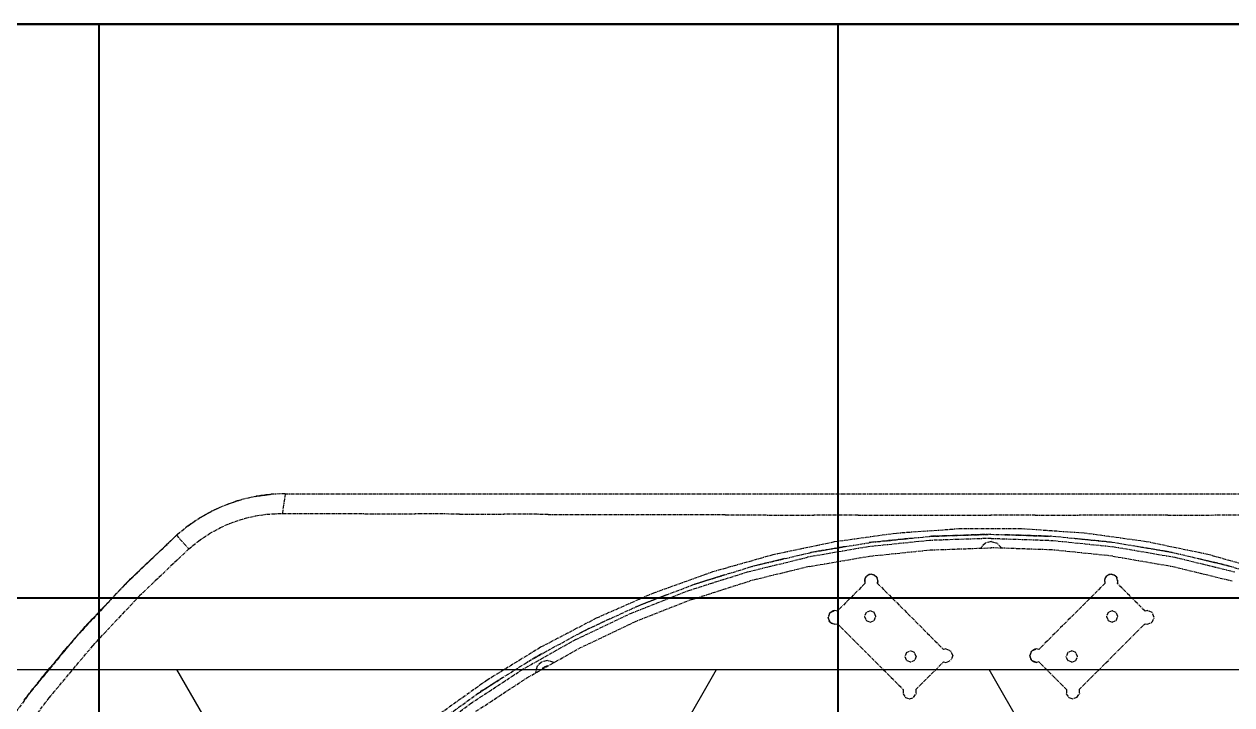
# Model space of a CAD drawing. Header units: inches. Extents: x 185496 to 352137, y 107182 to 179410.
# Drawn here: x 244744.5 to 245190.6, y 159827.5 to 160079 of the extents above; entities that cross this region are included whole.
import ezdxf

# ---------------------------------------------------------------- set-up
doc = ezdxf.new("R2010")
doc.units = ezdxf.units.IN
doc.header["$MEASUREMENT"] = 0
doc.linetypes.add('CENTER', pattern=[2, 1.25, -0.25, 0.25, -0.25])
doc.linetypes.add('CONTINOUS', pattern=[0])
for name, color, linetype in [('1轮廓实线层', 7, 'Continuous'), ('3中心线层', 1, 'CENTER'), ('5剖面线层', 2, 'Continuous')]:
    doc.layers.add(name, color=color, linetype=linetype)

# ---------------------------------------------------------------- blocks, each defined once
blk = doc.blocks.new('A$C7CA8012E')
at = {"layer": '3中心线层', "lineweight": -3}
for p, q in [((-713.16, 349.01), (-718.48, 347.78)), ((-707.77, 349.75), (-713.16, 349.01)), ((-713.16, 349.01), (-712.76, 349.08)), ((-709.67, 349.49), (-712.76, 349.08)), ((-712.75, 349.08), (-708.11, 349.7)), ((-709.62, 349.5), (-712.75, 349.08)), ((-712.75, 349.08), (-712.75, 349.08)), ((-712.75, 349.08), (-712.75, 349.08)), ((-708.11, 349.7), (-711.06, 349.36)), ((-702.3, 350), (-707.77, 349.75)), ((-707.77, 349.75), (-707.52, 349.77)), ((-707.51, 349.77), (-707.53, 349.77)), ((-702.3, 350), (-707.52, 349.77)), ((-707.51, 349.77), (-707.52, 349.77)), ((-702.3, 350), (-703.36, 342.73)), ((-702.3, 350), (-689.41, 350)), ((-689.41, 350), (-669.78, 350)), ((-669.78, 350), (-643.87, 350)), ((-643.87, 350), (-637.24, 350)), ((-637.24, 350), (-608.01, 350)), ((-608.01, 350), (-604.67, 350)), ((-604.67, 350), (-572.51, 350)), ((-572.51, 350), (-572.09, 350)), ((-572.09, 350), (-539.5, 350)), ((-539.5, 350), (-506.9, 350)), ((-506.9, 350), (-474.29, 350)), ((-474.29, 350), (-441.67, 350)), ((-441.67, 350), (-409.05, 350)), ((-409.05, 350), (-376.42, 350)), ((-376.42, 350), (-343.78, 350)), ((-728.76, 343.85), (-733.56, 341.22)), ((-728.76, 343.85), (-733.56, 341.22)), ((-733.56, 341.22), (-729.51, 343.48)), ((-729.5, 343.48), (-729.49, 343.49)), ((-729.43, 343.52), (-729.49, 343.49)), ((-729.48, 343.49), (-729.49, 343.49)), ((-723.72, 346.05), (-728.76, 343.85)), ((-727.83, 344.3), (-728.62, 343.92)), ((-726.65, 344.77), (-727.83, 344.3)), ((-718.48, 347.78), (-723.72, 346.05)), ((-718.48, 347.78), (-723.72, 346.05)), ((-723.72, 346.05), (-721.29, 346.92)), ((-719.63, 347.44), (-721.28, 346.92)), ((-721.28, 346.92), (-721.27, 346.92)), ((-721.27, 346.92), (-721.28, 346.92)), ((-721.27, 346.92), (-721.27, 346.92)), ((-719.63, 347.44), (-719.37, 347.51)), ((-733.56, 341.22), (-738.12, 338.14)), ((-733.56, 341.22), (-738.12, 338.14)), ((-738.12, 338.14), (-735.75, 339.81)), ((-735.48, 339.99), (-735.74, 339.82)), ((-735.74, 339.82), (-735.73, 339.83)), ((-735.74, 339.82), (-735.74, 339.82)), ((-735.48, 339.99), (-735.39, 340.05)), ((-726.14, 337.52), (-722.71, 339.04)), ((-722.71, 339.04), (-717.3, 340.87)), ((-717.3, 340.87), (-713.17, 341.83)), ((-713.17, 341.83), (-709.16, 342.43)), ((-709.16, 342.43), (-703.36, 342.73)), ((-703.36, 342.73), (-686.99, 342.67)), ((-686.99, 342.67), (-670.62, 342.61)), ((-670.62, 342.61), (-654.25, 342.54)), ((-637.88, 342.48), (-654.25, 342.54)), ((-637.88, 342.48), (-621.52, 342.42)), ((-605.15, 342.36), (-621.52, 342.42)), ((-605.15, 342.36), (-588.79, 342.31)), ((-588.79, 342.31), (-572.44, 342.25)), ((-539.73, 342.16), (-572.44, 342.25)), ((-539.73, 342.16), (-507.04, 342.09)), ((-490.7, 342.06), (-507.04, 342.09)), ((-490.7, 342.06), (-474.36, 342.04)), ((-474.36, 342.04), (-441.67, 342.03)), ((-425.33, 342.03), (-441.67, 342.03)), ((-425.33, 342.03), (-408.99, 342.04)), ((-376.28, 342.09), (-408.99, 342.04)), ((-376.28, 342.09), (-343.55, 342.16)), ((-742.42, 334.62), (-761.49, 316.43)), ((-758.49, 319.44), (-742.42, 334.62)), ((-738.12, 338.14), (-742.42, 334.62)), ((-742.42, 334.62), (-737.9, 329.58)), ((-734.2, 332.61), (-730.27, 335.25)), ((-730.27, 335.25), (-726.14, 337.52)), ((-476.55, 335.35), (-499.48, 332.16)), ((-453.44, 336.96), (-476.55, 335.35)), ((-441.7, 334.99), (-464.18, 334.23)), ((-463.95, 334.25), (-441.86, 335)), ((-430.29, 336.99), (-453.44, 336.96)), ((-441.86, 335), (-419.77, 334.29)), ((-419.22, 334.24), (-436.56, 334.83)), ((-407.18, 335.42), (-430.29, 336.99)), ((-384.24, 332.27), (-407.18, 335.42)), ((-737.9, 329.58), (-734.2, 332.61)), ((-499.48, 332.16), (-522.15, 327.4)), ((-486.95, 330.39), (-509.39, 326.52)), ((-494.97, 330.53), (-508.73, 328.16)), ((-507.74, 328.39), (-485.94, 332.04)), ((-464.3, 332.72), (-486.95, 330.39)), ((-470.18, 333.62), (-486.56, 331.94)), ((-485.94, 332.04), (-463.95, 334.25)), ((-441.54, 333.5), (-464.3, 332.72)), ((-445.26, 330.15), (-445.34, 329.87)), ((-443.69, 331.72), (-445.26, 330.15)), ((-441.54, 332.3), (-443.69, 331.72)), ((-441.54, 333.5), (-418.78, 332.72)), ((-441.54, 332.3), (-439.39, 331.72)), ((-437.81, 330.15), (-439.39, 331.72)), ((-437.81, 330.15), (-437.74, 329.87)), ((-397.78, 332.13), (-419.77, 334.29)), ((-418.78, 332.72), (-396.13, 330.39)), ((-396.84, 331.97), (-410.95, 333.42)), ((-375.97, 328.52), (-397.78, 332.13)), ((-396.13, 330.39), (-373.68, 326.52)), ((-374.66, 328.21), (-387.66, 330.46)), ((-361.56, 327.55), (-384.24, 332.27)), ((-737.9, 329.58), (-756.14, 312.22)), ((-522.15, 327.4), (-544.43, 321.09)), ((-531.51, 321.13), (-509.39, 326.52)), ((-517.88, 326), (-530.6, 322.9)), ((-529.25, 323.31), (-507.74, 328.39)), ((-508.68, 323.1), (-486.47, 326.93)), ((-486.47, 326.93), (-464.06, 329.23)), ((-464.06, 329.23), (-441.54, 330)), ((-419.02, 329.23), (-441.54, 330)), ((-396.6, 326.93), (-419.02, 329.23)), ((-396.6, 326.93), (-374.4, 323.1)), ((-354.45, 323.48), (-375.97, 328.52)), ((-373.68, 326.52), (-351.56, 321.13)), ((-352.78, 322.97), (-365.13, 325.98)), ((-339.27, 321.29), (-361.56, 327.55)), ((-550.38, 316.83), (-529.25, 323.31)), ((-508.68, 323.1), (-530.57, 317.76)), ((-374.4, 323.1), (-352.5, 317.76)), ((-333.31, 317.04), (-354.45, 323.48)), ((-773.78, 303.5), (-758.49, 319.44)), ((-758.49, 319.44), (-761.49, 316.43)), ((-760.12, 317.74), (-758.49, 319.44)), ((-571.03, 308.96), (-550.38, 316.83)), ((-544.43, 321.09), (-566.23, 313.27)), ((-553.22, 314.24), (-531.51, 321.13)), ((-540, 320.01), (-552.07, 316.18)), ((-552.05, 310.95), (-530.57, 317.76)), ((-488.17, 316.82), (-498.36, 306.63)), ((-487.9, 319.15), (-488.32, 318.02)), ((-488.32, 318.02), (-488.17, 316.82)), ((-488.24, 318.25), (-488.17, 316.82)), ((-488.09, 318.64), (-487.58, 319.39)), ((-486.61, 320.11), (-487.9, 319.15)), ((-485.84, 320.24), (-486.94, 319.87)), ((-485.84, 320.24), (-486.61, 320.11)), ((-484.49, 319.78), (-485.84, 320.24)), ((-484.67, 319.95), (-485.84, 320.24)), ((-484.67, 319.95), (-483.77, 319.15)), ((-484.18, 319.51), (-483.67, 318.76)), ((-483.34, 317.59), (-483.77, 319.15)), ((-483.51, 316.82), (-483.45, 317.99)), ((-483.51, 316.82), (-483.34, 317.59)), ((-483.51, 316.82), (-459.17, 292.49)), ((-399.56, 316.82), (-423.9, 292.49)), ((-399.3, 319.15), (-399.72, 318.02)), ((-399.72, 318.02), (-399.56, 316.82)), ((-399.63, 318.25), (-399.56, 316.82)), ((-399.49, 318.64), (-398.98, 319.39)), ((-398.01, 320.11), (-399.3, 319.15)), ((-397.24, 320.24), (-398.34, 319.87)), ((-397.24, 320.24), (-398.01, 320.11)), ((-395.88, 319.78), (-397.24, 320.24)), ((-396.07, 319.95), (-397.24, 320.24)), ((-395.17, 319.15), (-396.07, 319.95)), ((-395.57, 319.51), (-395.06, 318.76)), ((-394.74, 317.59), (-395.17, 319.15)), ((-394.85, 317.99), (-394.91, 316.82)), ((-394.91, 316.82), (-394.74, 317.59)), ((-384.71, 306.63), (-394.91, 316.82)), ((-761.49, 316.43), (-779.46, 297.16)), ((-566.23, 313.27), (-587.44, 303.97)), ((-574.4, 305.89), (-553.22, 314.24)), ((-561.5, 312.59), (-573.04, 308.04)), ((-773.78, 303.5), (-765.55, 312.08)), ((-773.37, 293.84), (-756.14, 312.22)), ((-591.12, 299.75), (-571.03, 308.96)), ((-552.05, 310.95), (-573.01, 302.68)), ((-773.78, 303.5), (-774.04, 303.22)), ((-773.65, 303.4), (-773.78, 303.5)), ((-587.44, 303.97), (-607.96, 293.24)), ((-594.97, 296.11), (-574.4, 305.89)), ((-582.37, 303.76), (-593.41, 298.51)), ((-501.1, 305.93), (-501.77, 304.3)), ((-501.25, 305.83), (-501.77, 304.3)), ((-501.77, 304.3), (-501.44, 303.05)), ((-501.13, 302.74), (-501.77, 304.3)), ((-499.91, 306.72), (-501.25, 305.83)), ((-500.64, 306.24), (-499.27, 306.8)), ((-499.27, 306.8), (-499.91, 306.72)), ((-498.36, 306.63), (-499.27, 306.8)), ((-487.68, 306.14), (-488.29, 304.66)), ((-488.29, 304.66), (-487.68, 303.17)), ((-486.19, 306.76), (-487.68, 306.14)), ((-484.71, 306.14), (-486.19, 306.76)), ((-484.09, 304.66), (-484.71, 306.14)), ((-484.71, 303.17), (-484.09, 304.66)), ((-398.37, 306.14), (-398.98, 304.66)), ((-398.98, 304.66), (-398.37, 303.17)), ((-396.88, 306.76), (-398.37, 306.14)), ((-395.4, 306.14), (-396.88, 306.76)), ((-394.78, 304.66), (-395.4, 306.14)), ((-395.4, 303.17), (-394.78, 304.66)), ((-383.8, 306.8), (-384.71, 306.63)), ((-382.03, 306.07), (-383.8, 306.8)), ((-381.3, 304.3), (-382.03, 306.07)), ((-382.03, 302.53), (-381.3, 304.3)), ((-784.7, 291.1), (-776.16, 300.87)), ((-776.16, 300.87), (-779.46, 297.16)), ((-776.08, 300.97), (-778.5, 298.19)), ((-776.97, 299.83), (-774.24, 303)), ((-776.08, 300.97), (-774.9, 302.27)), ((-775.93, 301.13), (-775.97, 301.09)), ((-775.93, 301.13), (-775.95, 301.12)), ((-774.91, 302.27), (-774.91, 302.26)), ((-774.9, 302.27), (-774.3, 302.93)), ((-774.3, 302.93), (-774.24, 303)), ((-774.04, 303.22), (-774.24, 303)), ((-774.12, 302.89), (-774.24, 303)), ((-610.56, 289.23), (-591.12, 299.75)), ((-573.01, 302.68), (-593.36, 293)), ((-501.44, 303.05), (-500.52, 302.14)), ((-500.84, 302.45), (-499.27, 301.8)), ((-500.52, 302.14), (-499.27, 301.8)), ((-499.27, 301.8), (-498.36, 301.97)), ((-498.36, 301.97), (-474.02, 277.64)), ((-487.68, 303.17), (-486.19, 302.56)), ((-486.19, 302.56), (-484.71, 303.17)), ((-409.05, 277.64), (-384.71, 301.97)), ((-398.37, 303.17), (-396.88, 302.56)), ((-396.88, 302.56), (-395.4, 303.17)), ((-384.71, 301.97), (-383.8, 301.8)), ((-383.8, 301.8), (-382.03, 302.53)), ((-779.46, 297.16), (-796.28, 276.88)), ((-780.6, 295.8), (-784.77, 291.01)), ((-781.75, 294.48), (-784.7, 291.1)), ((-594.97, 296.11), (-614.82, 284.95)), ((-784.77, 291.01), (-794.99, 278.42)), ((-789.93, 284.82), (-783.96, 291.74)), ((-789.53, 274.52), (-773.37, 293.84)), ((-784.7, 291.1), (-784.73, 291.06)), ((-784.7, 291.1), (-784.73, 291.06)), ((-607.96, 293.24), (-627.7, 281.12)), ((-602.55, 293.57), (-613.1, 287.63)), ((-613, 281.96), (-593.36, 293)), ((-472.83, 291.29), (-473.44, 289.81)), ((-472.83, 291.29), (-471.34, 291.91)), ((-469.86, 291.29), (-471.34, 291.91)), ((-469.24, 289.81), (-469.86, 291.29)), ((-458.26, 292.66), (-459.17, 292.49)), ((-458.26, 292.66), (-456.49, 291.93)), ((-455.76, 290.16), (-456.49, 291.93)), ((-455.76, 290.16), (-456.49, 288.39)), ((-426.64, 291.79), (-427.31, 290.16)), ((-426.79, 291.69), (-427.31, 290.16)), ((-427.31, 290.16), (-426.98, 288.91)), ((-426.67, 288.6), (-427.31, 290.16)), ((-425.45, 292.58), (-426.79, 291.69)), ((-426.18, 292.1), (-424.81, 292.66)), ((-424.81, 292.66), (-425.45, 292.58)), ((-423.9, 292.49), (-424.81, 292.66)), ((-413.22, 291.29), (-413.83, 289.81)), ((-411.73, 291.91), (-413.22, 291.29)), ((-410.25, 291.29), (-411.73, 291.91)), ((-409.63, 289.81), (-410.25, 291.29)), ((-629.26, 277.46), (-610.56, 289.23)), ((-609.26, 286.21), (-609.84, 284.06)), ((-607.69, 287.78), (-609.26, 286.21)), ((-605.54, 288.36), (-607.69, 287.78)), ((-607.16, 285.68), (-607.4, 285.11)), ((-605.54, 286.36), (-607.16, 285.68)), ((-603.39, 287.78), (-605.54, 288.36)), ((-605.33, 286.27), (-605.54, 286.36)), ((-603.12, 287.51), (-603.39, 287.78)), ((-473.44, 289.81), (-472.83, 288.32)), ((-471.34, 287.71), (-472.83, 288.32)), ((-469.86, 288.32), (-471.34, 287.71)), ((-469.24, 289.81), (-469.86, 288.32)), ((-469.37, 277.64), (-459.17, 287.83)), ((-459.17, 287.83), (-458.26, 287.66)), ((-458.26, 287.66), (-456.49, 288.39)), ((-426.98, 288.91), (-426.06, 287.99)), ((-426.37, 288.31), (-424.81, 287.66)), ((-426.06, 287.99), (-424.81, 287.66)), ((-423.9, 287.83), (-424.81, 287.66)), ((-413.7, 277.64), (-423.9, 287.83)), ((-413.22, 288.32), (-413.83, 289.81)), ((-411.73, 287.71), (-413.22, 288.32)), ((-411.73, 287.71), (-410.25, 288.32)), ((-410.25, 288.32), (-409.63, 289.81)), ((-794.99, 278.42), (-789.93, 284.82)), ((-789.93, 284.82), (-793.28, 280.49)), ((-627.7, 281.12), (-646.55, 267.68)), ((-633.86, 272.46), (-614.82, 284.95)), ((-621.97, 282.05), (-632.02, 275.46)), ((-631.84, 269.6), (-613, 281.96)), ((-609.27, 284.06), (-609.84, 284.06)), ((-609.84, 284.06), (-609.76, 283.78)), ((-796.28, 276.88), (-811.87, 255.64)), ((-798.71, 273.73), (-794.17, 279.47)), ((-794.17, 279.47), (-796.28, 276.88)), ((-629.26, 277.46), (-647.15, 264.48)), ((-474.02, 277.64), (-474.1, 276.05)), ((-469.37, 277.64), (-469.29, 276.05)), ((-413.7, 277.64), (-413.78, 276.05)), ((-409.05, 277.64), (-408.97, 276.05)), ((-804.56, 254.3), (-789.53, 274.52)), ((-798.72, 273.72), (-797.02, 275.87)), ((-798.69, 273.75), (-798.71, 273.73)), ((-798.71, 273.73), (-798.71, 273.73)), ((-652, 258.7), (-633.86, 272.46)), ((-474.1, 276.05), (-473.21, 274.73)), ((-473.21, 274.73), (-471.7, 274.22)), ((-471.7, 274.22), (-470.19, 274.73)), ((-470.19, 274.73), (-469.29, 276.05)), ((-413.78, 276.05), (-412.89, 274.73)), ((-412.89, 274.73), (-411.38, 274.22)), ((-409.87, 274.73), (-411.38, 274.22)), ((-409.87, 274.73), (-408.97, 276.05))]:
    blk.add_line(p, q, dxfattribs=at)
blk = doc.blocks.new('A$C116838D2')
at = {"layer": '5剖面线层', "linetype": 'CONTINOUS', "lineweight": -2}
h = blk.add_hatch(dxfattribs=at)
h.set_pattern_fill('HONEY', color=4, scale=800)
h.set_pattern_definition([(0, (-542349.5, -353625.5), (150, 86.60254), [100, -200]), (120, (-542349.5, -353625.5), (-150, 86.60254), [100, -200]), (60, (-542349.5, -353625.5), (3e-14, 173.205081), [-200, 100])])
h.paths.add_polyline_path([(-948, 285), (-1131.5, 285), (-1131.5, 0), (-948, 0)])
h.paths.add_polyline_path([(-675, 285), (-948, 285), (-948, 0), (-675, 0)])
h.paths.add_polyline_path([(-675, 285), (-675, 0), (-387.5, 0), (-387.5, 285)])
h.paths.add_polyline_path([(-60.5, 0), (-60.5, 285), (-387.5, 285), (-387.5, 0)])
h.paths.add_polyline_path([(-60.5, -285), (-60.5, 0), (-387.5, 0), (-387.5, -285)])
h.paths.add_polyline_path([(-675, -285), (-387.5, -285), (-387.5, 0), (-675, 0)])
h.paths.add_polyline_path([(-948, -285), (-675, -285), (-675, 0), (-948, 0)])
h.paths.add_polyline_path([(-1131.5, -285), (-948, -285), (-948, 0), (-1131.5, 0)])
at = {"layer": '1轮廓实线层', "color": 0, "linetype": 'CONTINOUS', "lineweight": 40}
for p, q in [((-948, 523.5), (-948, -523.5)), ((-675, 523.5), (-675, -523.5)), ((-1350, 311.5), (0, 311.5))]:
    blk.add_line(p, q, dxfattribs=at)
at = {"layer": '1轮廓实线层', "color": 0, "linetype": 'CONTINOUS', "lineweight": 50}
blk.add_lwpolyline([(-1350, 523.5), (0, 523.5), (0, -523.5), (-1350, -523.5)], close=True, dxfattribs=at)
at = {"layer": '1轮廓实线层', "color": 0, "linetype": 'CONTINOUS', "lineweight": -2}
blk.add_lwpolyline([(-1131.5, 285), (-60.5, 285), (-60.5, -285), (-1131.5, -285)], close=True, dxfattribs=at)

msp = doc.modelspace()

# ---------------------------------------------------------------- block references
at = {"layer": '1轮廓实线层', "color": 0, "linetype": 'CONTINOUS', "lineweight": -2}
msp.add_blockref('A$C116838D2', (245720.11, 159555.48, 651190.09), dxfattribs=at)
at = {"layer": '1轮廓实线层', "color": 1, "linetype": 'CONTINOUS'}
msp.add_blockref('A$C7CA8012E', (245543.25, 159555.48, 651190.09), dxfattribs=at)

doc.saveas('drawing.dxf')
